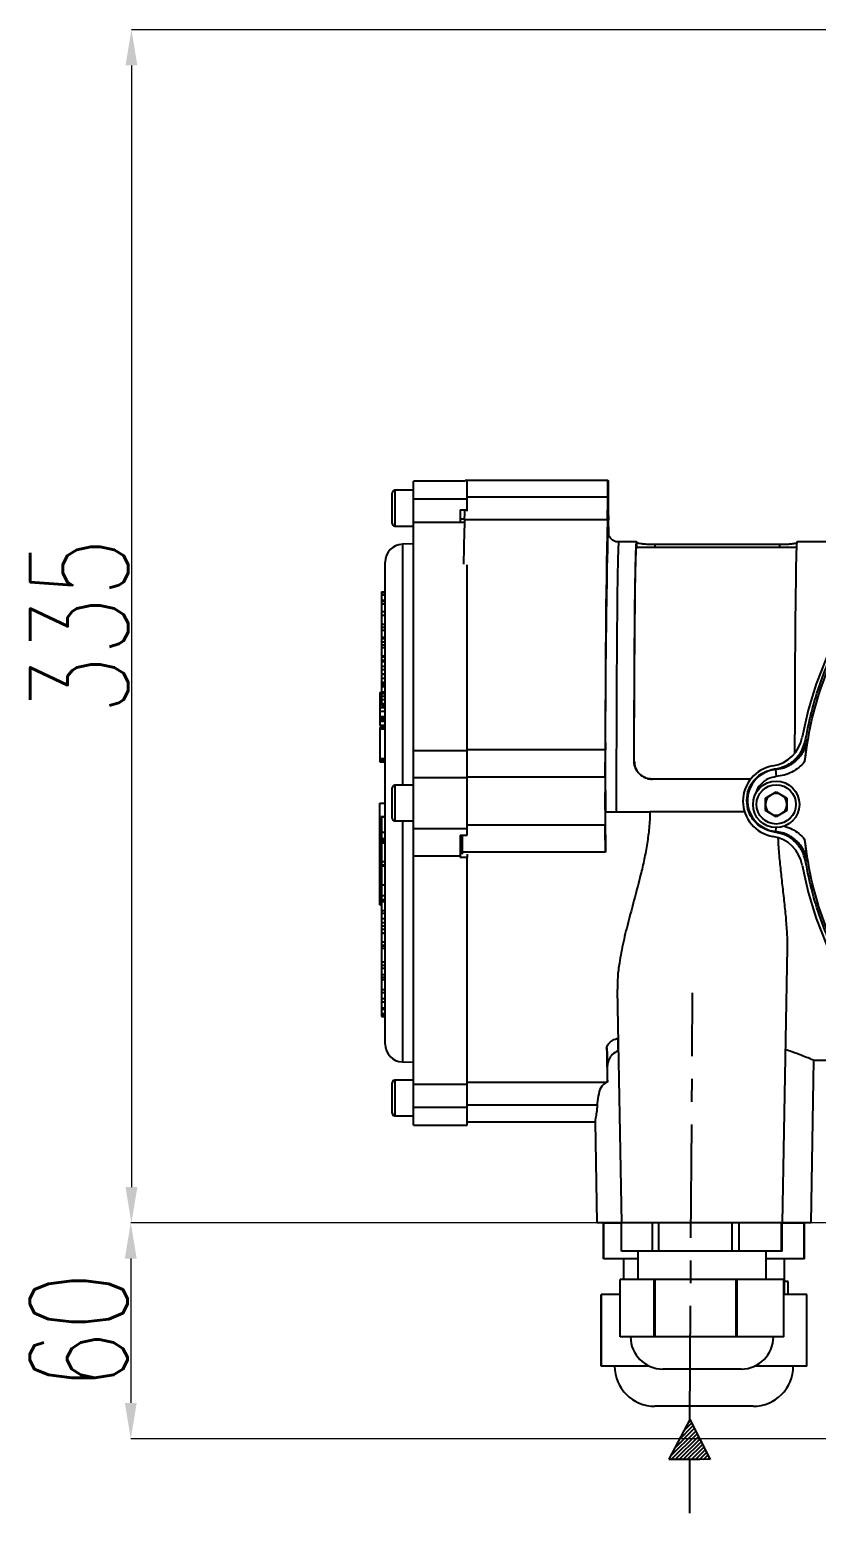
# Model space of a CAD drawing. Header units: millimetres. Extents: x 1465 to 4510, y 540 to 2694.
# Drawn here: x 2016.9 to 2237.1, y 2059.2 to 2474.2 of the extents above; entities that cross this region are included whole.
import ezdxf

# ---------------------------------------------------------------- set-up
doc = ezdxf.new("R2010")
doc.units = ezdxf.units.MM
doc.linetypes.add('CENTER', pattern=[50.8, 31.75, -6.35, 6.35, -6.35])
doc.layers.add('AM_5', color=3, linetype='Continuous', lineweight=25)
doc.layers.add('layer 1', color=7, linetype='Continuous')
doc.styles.add('SLDTEXTSTYLE1', font='txt.shx', dxfattribs={"width": 0.7, "bigfont": 'gbcbig.shx'})
doc.dimstyles.new('SLDDIMSTYLE12$0', dxfattribs={"dimtxt": 12, "dimasz": 10, "dimexe": 0, "dimexo": 0.0625, "dimgap": 0.875, "dimtad": 1, "dimdec": 1, "dimlfac": 1.8, "dimrnd": 1e-09, "dimzin": 12, "dimdsep": 46, "dimtxsty": 'SLDTEXTSTYLE1', "dimcen": 0.09, "dimdle": 8.16, "dimclrd": 3, "dimclre": 3, "dimadec": 0, "dimazin": 3, "dimtfac": 1, "dimtdec": 1, "dimtofl": 0, "dimtmove": 0, "dimatfit": 3, "dimfxl": 0, "dimfrac": 2, "dimtolj": 1, "dimlwd": 5, "dimlwe": 5, "dimarcsym": 0})

# ---------------------------------------------------------------- blocks, each defined once
blk = doc.blocks.new('*D67')
at = {"layer": 'AM_5', "color": 3, "lineweight": 5, "transparency": 16777216}
blk.add_line((2439.76, 2474.23), (2045.36, 2474.23), dxfattribs=at)
at = {"layer": 'AM_5', "color": 3, "linetype": 'Continuous', "lineweight": 5, "transparency": 16777216}
for p, q in [((2045.36, 2464.23), (2045.36, 2150.44)), ((2451.43, 2140.44), (2045.36, 2140.44))]:
    blk.add_line(p, q, dxfattribs=at)
at = {"layer": 'AM_5', "color": 3, "transparency": 16777216}
for points in [[(2043.69, 2464.23), (2047.02, 2464.23), (2045.36, 2474.23)], [(2043.69, 2150.44), (2047.02, 2150.44), (2045.36, 2140.44)]]:
    blk.add_solid(points, dxfattribs=at)
at = {"layer": 'Defpoints', "color": 0, "transparency": 16777216}
for p in [(2439.82, 2474.23), (2045.36, 2140.44), (2451.5, 2140.44)]:
    blk.add_point(p, dxfattribs=at)
at = {"layer": 'AM_5', "color": 0, "transparency": 16777216, "insert": (2030.77, 2307.34), "char_height": 12, "attachment_point": 5, "rotation": 90, "style": 'SLDTEXTSTYLE1'}
blk.add_mtext('\\A1;{\\H2.28571x;335}', dxfattribs=at)
blk = doc.blocks.new('*D68')
at = {"layer": 'AM_5', "color": 3, "lineweight": 5, "transparency": 16777216}
blk.add_line((2451.43, 2140.44), (2045.17, 2140.44), dxfattribs=at)
at = {"layer": 'AM_5', "color": 3, "linetype": 'Continuous', "lineweight": 5, "transparency": 16777216}
for p, q in [((2045.17, 2130.44), (2045.17, 2090.04)), ((2451.09, 2080.04), (2045.17, 2080.04))]:
    blk.add_line(p, q, dxfattribs=at)
at = {"layer": 'AM_5', "color": 3, "transparency": 16777216}
for points in [[(2043.51, 2130.44), (2046.84, 2130.44), (2045.17, 2140.44)], [(2043.51, 2090.04), (2046.84, 2090.04), (2045.17, 2080.04)]]:
    blk.add_solid(points, dxfattribs=at)
at = {"layer": 'Defpoints', "color": 0, "transparency": 16777216}
for p in [(2451.5, 2140.44), (2045.17, 2080.04), (2451.15, 2080.04)]:
    blk.add_point(p, dxfattribs=at)
at = {"layer": 'AM_5', "color": 0, "transparency": 16777216, "insert": (2030.59, 2110.24), "char_height": 12, "attachment_point": 5, "rotation": 90, "style": 'SLDTEXTSTYLE1'}
blk.add_mtext('\\A1;{\\H2.28571x;60}', dxfattribs=at)

msp = doc.modelspace()

# ---------------------------------------------------------------- hatches: boundary and pattern name
at = {"layer": 'layer 1'}
h = msp.add_hatch(dxfattribs=at)
h.set_pattern_fill('ANSI31', color=256, scale=0.25)
h.set_pattern_definition([(45, (-5706.8856, 3418.2806), (-0.56126601, 0.56126601), [])])
h.paths.add_polyline_path([(2201.638, 2085.432), (2195.772, 2074.281), (2201.562, 2074.281), (2207.352, 2074.202)])

# ---------------------------------------------------------------- linework, layer by layer
at = {"color": 7, "linetype": 'Continuous', "lineweight": 25}
for p, q in [((2124.355, 2345.362), (2119.105, 2345.362)), ((2119.105, 2345.362), (2119.105, 2340.362)), ((2138.734, 2347.962), (2124.355, 2347.962)), ((2124.355, 2342.937), (2124.355, 2347.962)), ((2138.732, 2347.917), (2138.747, 2348.107)), ((2178.745, 2348.107), (2138.747, 2348.107)), ((2139.355, 2342.937), (2139.355, 2347.915)), ((2118.355, 2340.362), (2118.355, 2344.612)), ((2124.355, 2342.937), (2139.355, 2342.937)), ((2124.355, 2336.496), (2124.355, 2342.937)), ((2178.683, 2343.439), (2139.355, 2343.439)), ((2139.355, 2339.857), (2139.355, 2342.937)), ((2118.355, 2336.112), (2118.355, 2340.362)), ((2119.105, 2340.362), (2119.105, 2335.362)), ((2137.355, 2339.857), (2139.355, 2339.857)), ((2137.355, 2339.857), (2137.355, 2336.496)), ((2137.355, 2337.421), (2138.626, 2337.421)), ((2178.613, 2337.116), (2138.614, 2337.116)), ((2139.355, 2339.562), (2139.355, 2339.857)), ((2119.105, 2335.362), (2124.355, 2335.362)), ((2124.355, 2336.496), (2137.355, 2336.496)), ((2124.355, 2272.581), (2124.355, 2336.496)), ((2137.355, 2336.496), (2137.355, 2336.404)), ((2138.582, 2336.404), (2137.355, 2336.404)), ((2124.355, 2330.362), (2121.224, 2330.28)), ((2121.224, 2330.28), (2121.224, 2262.862)), ((2186.745, 2330.907), (2181.745, 2330.907)), ((2231.607, 2329.407), (2186.745, 2329.407)), ((2186.788, 2329.407), (2186.788, 2330.756)), ((2191.834, 2330.259), (2226.833, 2330.259)), ((2191.834, 2330.259), (2191.834, 2329.407)), ((2226.833, 2329.407), (2226.833, 2330.259)), ((2241.048, 2330.907), (2231.743, 2330.907)), ((2116.355, 2257.862), (2116.355, 2325.282)), ((2139.355, 2272.581), (2139.355, 2324.488)), ((2115.355, 2316.996), (2116.355, 2316.996)), ((2115.355, 2316.996), (2115.355, 2316.855)), ((2115.355, 2316.855), (2116.355, 2316.855)), ((2115.355, 2316.855), (2115.355, 2316.264)), ((2115.355, 2316.223), (2116.355, 2316.223)), ((2115.355, 2316.223), (2115.355, 2316.083)), ((2115.355, 2316.083), (2116.355, 2316.083)), ((2115.355, 2314.651), (2116.355, 2314.651)), ((2115.355, 2314.651), (2115.355, 2314.513)), ((2115.355, 2314.513), (2116.355, 2314.513)), ((2115.355, 2314.513), (2115.355, 2314.392)), ((2115.355, 2314.355), (2116.355, 2314.355)), ((2115.355, 2314.355), (2115.355, 2313.567)), ((2115.355, 2313.567), (2116.355, 2313.567)), ((2115.355, 2311.49), (2116.355, 2311.49)), ((2115.355, 2310.407), (2116.355, 2310.407)), ((2115.355, 2310.407), (2115.355, 2307.964)), ((2115.355, 2307.964), (2116.355, 2307.964)), ((2115.23, 2305.904), (2115.355, 2305.904)), ((2115.355, 2307.034), (2116.355, 2307.034)), ((2115.355, 2307.034), (2115.355, 2306.211)), ((2115.355, 2306.211), (2116.355, 2306.211)), ((2115.355, 2306.211), (2115.355, 2304.315)), ((2115.355, 2304.315), (2116.355, 2304.315)), ((2115.355, 2304.315), (2115.355, 2303.885)), ((2115.355, 2303.885), (2116.355, 2303.885)), ((2115.355, 2302.953), (2116.355, 2302.953)), ((2115.355, 2302.953), (2115.355, 2302.13)), ((2115.355, 2302.13), (2116.355, 2302.13)), ((2115.355, 2302.13), (2115.355, 2301.394)), ((2115.355, 2301.394), (2116.355, 2301.394)), ((2115.355, 2301.229), (2115.355, 2300.954)), ((2115.23, 2298.699), (2115.355, 2298.699)), ((2115.355, 2299.067), (2116.355, 2299.067)), ((2115.355, 2299.032), (2115.355, 2298.987)), ((2115.355, 2298.987), (2116.355, 2298.987)), ((2115.355, 2298.792), (2116.355, 2298.792)), ((2115.355, 2297.827), (2116.355, 2297.827)), ((2115.355, 2297.458), (2116.355, 2297.458)), ((2115.355, 2297.387), (2115.355, 2297.342)), ((2115.355, 2296.144), (2116.355, 2296.144)), ((2115.355, 2296.132), (2115.355, 2295.301)), ((2115.355, 2295.221), (2116.355, 2295.221)), ((2115.355, 2294.067), (2116.355, 2294.067)), ((2115.355, 2293.968), (2116.355, 2293.968)), ((2115.355, 2293.793), (2115.355, 2292.795)), ((2115.355, 2292.795), (2116.355, 2292.795)), ((2115.355, 2291.653), (2116.355, 2291.653)), ((2115.355, 2291.653), (2115.355, 2291.113)), ((2115.355, 2291.113), (2116.355, 2291.113)), ((2114.855, 2288.82), (2115.355, 2288.82)), ((2114.855, 2288.82), (2114.855, 2288.351)), ((2114.855, 2288.351), (2115.355, 2288.351)), ((2114.855, 2288.351), (2114.855, 2288.042)), ((2114.855, 2288.042), (2115.355, 2288.042)), ((2114.855, 2288.042), (2114.855, 2288.041)), ((2114.855, 2288.041), (2115.355, 2288.041)), ((2114.855, 2288.041), (2114.855, 2287.094)), ((2114.855, 2287.094), (2115.355, 2287.094)), ((2114.855, 2287.094), (2114.855, 2284.65)), ((2115.355, 2291.078), (2115.355, 2290.984)), ((2115.355, 2290.984), (2116.355, 2290.984)), ((2115.355, 2290.984), (2115.355, 2290.444)), ((2115.355, 2290.444), (2116.355, 2290.444)), ((2115.355, 2288.992), (2116.355, 2288.992)), ((2115.355, 2288.992), (2115.355, 2288.482)), ((2115.355, 2288.482), (2116.355, 2288.482)), ((2115.355, 2287.768), (2116.355, 2287.768)), ((2115.355, 2287.768), (2115.355, 2286.807)), ((2114.855, 2284.65), (2116.355, 2284.65)), ((2114.855, 2284.65), (2114.855, 2283.546)), ((2114.855, 2283.546), (2116.355, 2283.546)), ((2115.355, 2286.807), (2116.355, 2286.807)), ((2115.355, 2285.694), (2116.355, 2285.694)), ((2115.355, 2285.694), (2115.355, 2285.124)), ((2115.355, 2285.124), (2116.355, 2285.124)), ((2114.855, 2282.131), (2116.355, 2282.131)), ((2114.855, 2282.131), (2114.855, 2281.83)), ((2114.855, 2281.83), (2116.355, 2281.83)), ((2114.855, 2281.282), (2116.355, 2281.282)), ((2114.855, 2281.282), (2114.855, 2280.736)), ((2114.855, 2280.736), (2116.355, 2280.736)), ((2114.855, 2280.736), (2114.855, 2279.71)), ((2114.855, 2279.71), (2116.355, 2279.71)), ((2114.855, 2279.592), (2116.355, 2279.592)), ((2114.855, 2279.365), (2116.355, 2279.365)), ((2114.855, 2279.326), (2116.355, 2279.326)), ((2114.855, 2279.015), (2114.855, 2278.863)), ((2114.855, 2278.863), (2116.355, 2278.863)), ((2114.855, 2278.863), (2114.855, 2278.655)), ((2114.855, 2278.655), (2116.355, 2278.655)), ((2114.855, 2278.655), (2114.855, 2270.381)), ((2234.057, 2275.611), (2234.574, 2275.491)), ((2114.855, 2270.381), (2116.355, 2270.381)), ((2124.355, 2272.581), (2139.355, 2272.581)), ((2124.355, 2265.012), (2124.355, 2272.581)), ((2178.017, 2272.72), (2139.355, 2272.72)), ((2139.355, 2265.012), (2139.355, 2272.581)), ((2114.855, 2269.902), (2114.855, 2269.409)), ((2114.855, 2269.902), (2116.355, 2269.902)), ((2114.855, 2269.409), (2116.355, 2269.409)), ((2186.082, 2269.574), (2186.096, 2269.574)), ((2225.406, 2267.409), (2225.656, 2267.259)), ((2225.656, 2267.259), (2225.845, 2265.269)), ((2118.355, 2253.612), (2118.355, 2262.112)), ((2124.355, 2262.862), (2119.105, 2262.862)), ((2119.105, 2262.862), (2119.105, 2252.862)), ((2124.355, 2265.012), (2139.355, 2265.012)), ((2124.355, 2250.711), (2124.355, 2265.012)), ((2177.958, 2265.147), (2139.355, 2265.147)), ((2139.355, 2250.711), (2139.355, 2265.012)), ((2218.676, 2264.574), (2191.076, 2264.574)), ((2222.847, 2259.241), (2225.847, 2260.973)), ((2222.847, 2255.777), (2222.847, 2259.241)), ((2225.847, 2260.973), (2228.847, 2259.241)), ((2228.847, 2259.241), (2228.847, 2255.777)), ((2114.855, 2257.862), (2116.355, 2257.862)), ((2114.855, 2229.401), (2114.855, 2257.862)), ((2116.355, 2254.061), (2115.23, 2254.061)), ((2115.355, 2253.983), (2116.355, 2253.983)), ((2116.355, 2190.442), (2116.355, 2257.862)), ((2178.005, 2255.407), (2190.531, 2255.407)), ((2217.004, 2255.407), (2190.531, 2255.407)), ((2225.847, 2254.045), (2222.847, 2255.777)), ((2228.847, 2255.777), (2225.847, 2254.045)), ((2115.355, 2249.692), (2116.355, 2249.692)), ((2115.355, 2249.692), (2115.355, 2247.919)), ((2119.105, 2252.862), (2124.355, 2252.862)), ((2121.224, 2252.862), (2121.224, 2185.444)), ((2124.355, 2250.711), (2139.355, 2250.711)), ((2124.355, 2243.143), (2124.355, 2250.711)), ((2177.958, 2251.667), (2139.355, 2251.667)), ((2139.355, 2248.93), (2139.355, 2250.711)), ((2225.406, 2249.757), (2225.656, 2249.906)), ((2225.761, 2251.01), (2225.656, 2249.906)), ((2115.355, 2247.919), (2116.355, 2247.919)), ((2115.355, 2247.919), (2115.355, 2247.393)), ((2115.355, 2247.393), (2116.355, 2247.393)), ((2115.355, 2247.393), (2115.355, 2247.163)), ((2115.355, 2247.163), (2116.355, 2247.163)), ((2115.355, 2247.163), (2115.355, 2246.99)), ((2115.355, 2246.99), (2116.355, 2246.99)), ((2115.355, 2246.99), (2115.355, 2246.76)), ((2115.355, 2246.76), (2115.355, 2241.541)), ((2115.355, 2246.76), (2116.355, 2246.76)), ((2137.355, 2248.93), (2139.355, 2248.93)), ((2137.355, 2248.93), (2137.355, 2243.143)), ((2137.355, 2248.778), (2137.998, 2248.778)), ((2137.355, 2245.986), (2138.013, 2245.986)), ((2115.355, 2241.541), (2116.355, 2241.541)), ((2115.355, 2241.541), (2115.355, 2240.622)), ((2124.355, 2243.143), (2137.355, 2243.143)), ((2124.355, 2179.228), (2124.355, 2243.143)), ((2137.355, 2243.143), (2137.355, 2242.659)), ((2139.355, 2242.659), (2137.355, 2242.659)), ((2178.017, 2244.095), (2138.018, 2244.095)), ((2138.019, 2243.605), (2138.018, 2244.095)), ((2139.355, 2243.592), (2139.355, 2242.659)), ((2139.355, 2179.228), (2139.355, 2242.659)), ((2234.574, 2241.674), (2234.057, 2241.555)), ((2115.355, 2240.622), (2116.355, 2240.622)), ((2115.355, 2240.622), (2115.355, 2240.283)), ((2115.355, 2240.283), (2115.355, 2234.965)), ((2115.355, 2240.283), (2116.355, 2240.283)), ((2115.355, 2234.965), (2116.355, 2234.965)), ((2115.355, 2234.965), (2115.355, 2232.004)), ((2114.855, 2229.401), (2115.355, 2229.401)), ((2115.355, 2231.772), (2115.23, 2231.772)), ((2115.355, 2232.004), (2115.355, 2230.916)), ((2115.355, 2232.004), (2116.355, 2232.004)), ((2115.355, 2230.916), (2116.355, 2230.916)), ((2115.355, 2230.916), (2115.355, 2230.355)), ((2115.355, 2230.355), (2116.355, 2230.355)), ((2115.355, 2230.355), (2115.355, 2227.857)), ((2115.355, 2227.103), (2115.23, 2227.103)), ((2115.23, 2225.318), (2115.355, 2225.318)), ((2115.355, 2227.857), (2116.355, 2227.857)), ((2115.355, 2227.857), (2115.355, 2227.103)), ((2115.355, 2227.103), (2116.355, 2227.103)), ((2115.355, 2225.594), (2116.355, 2225.594)), ((2115.23, 2224.462), (2116.355, 2224.462)), ((2115.355, 2223.573), (2116.355, 2223.573)), ((2115.355, 2223.573), (2115.355, 2222.567)), ((2115.355, 2222.567), (2116.355, 2222.567)), ((2115.355, 2222.567), (2115.355, 2221.585)), ((2115.355, 2221.585), (2116.355, 2221.585)), ((2115.355, 2221.585), (2115.355, 2221.509)), ((2115.355, 2221.509), (2116.355, 2221.509)), ((2115.355, 2221.509), (2115.355, 2219.047)), ((2115.355, 2219.349), (2115.23, 2219.349)), ((2115.355, 2219.047), (2116.355, 2219.047)), ((2115.355, 2219.047), (2115.355, 2218.105)), ((2115.355, 2218.105), (2116.355, 2218.105)), ((2115.355, 2218.105), (2115.355, 2217.948)), ((2115.355, 2217.948), (2116.355, 2217.948)), ((2115.355, 2217.948), (2115.355, 2217.234)), ((2115.355, 2217.234), (2116.355, 2217.234)), ((2115.355, 2217.234), (2115.355, 2213.474)), ((2227.624, 2140.407), (2228.968, 2217.403)), ((2115.355, 2213.474), (2116.355, 2213.474)), ((2115.355, 2213.474), (2115.355, 2212.53)), ((2115.355, 2212.53), (2116.355, 2212.53)), ((2115.355, 2212.53), (2115.355, 2211.717)), ((2115.23, 2210.941), (2115.355, 2210.941)), ((2115.23, 2210.075), (2115.355, 2210.075)), ((2115.355, 2211.717), (2116.355, 2211.717)), ((2115.355, 2211.717), (2115.355, 2209.899)), ((2115.355, 2209.899), (2116.355, 2209.899)), ((2115.355, 2209.899), (2115.355, 2209.152)), ((2115.355, 2209.152), (2116.355, 2209.152)), ((2115.355, 2209.152), (2115.355, 2208.512)), ((2115.355, 2208.512), (2115.355, 2205.699)), ((2115.355, 2208.512), (2116.355, 2208.512)), ((2115.355, 2205.699), (2116.355, 2205.699)), ((2115.355, 2205.699), (2115.355, 2204.908)), ((2115.355, 2204.908), (2116.355, 2204.908)), ((2115.355, 2204.908), (2115.355, 2203.212)), ((2181.358, 2205.752), (2182.499, 2140.407)), ((2115.355, 2203.212), (2116.355, 2203.212)), ((2115.355, 2203.212), (2115.355, 2202.269)), ((2115.355, 2202.269), (2116.355, 2202.269)), ((2115.355, 2202.269), (2115.355, 2200.544)), ((2115.355, 2200.544), (2116.355, 2200.544)), ((2115.355, 2200.544), (2115.355, 2200.168)), ((2115.355, 2200.168), (2116.355, 2200.168)), ((2115.355, 2200.168), (2115.355, 2199.009)), ((2115.355, 2199.009), (2116.355, 2199.009)), ((2115.355, 2199.009), (2115.355, 2198.588)), ((2115.355, 2198.588), (2116.355, 2198.588)), ((2115.355, 2198.588), (2115.355, 2198.463)), ((2115.355, 2198.463), (2116.355, 2198.463)), ((2115.355, 2198.463), (2115.355, 2198.202)), ((2115.355, 2198.202), (2116.355, 2198.202)), ((2121.224, 2185.444), (2124.355, 2185.362)), ((2235.617, 2140.407), (2236.411, 2185.91)), ((2236.41, 2185.907), (2241.048, 2185.907)), ((2118.355, 2171.112), (2118.355, 2179.612)), ((2124.355, 2180.362), (2119.105, 2180.362)), ((2119.105, 2180.362), (2119.105, 2170.362)), ((2124.355, 2179.228), (2139.355, 2179.228)), ((2124.355, 2172.787), (2124.355, 2179.228)), ((2178.342, 2179.698), (2139.355, 2179.698)), ((2139.355, 2172.787), (2139.355, 2179.228)), ((2124.355, 2172.787), (2139.355, 2172.787)), ((2124.355, 2167.762), (2124.355, 2172.787)), ((2175.732, 2173.375), (2139.355, 2173.375)), ((2139.355, 2167.762), (2139.355, 2172.787)), ((2119.105, 2170.362), (2124.355, 2170.362)), ((2124.355, 2167.762), (2139.355, 2167.762)), ((2139.355, 2168.707), (2175.124, 2168.707)), ((2175.122, 2168.735), (2175.617, 2140.407)), ((2182.499, 2140.407), (2175.617, 2140.407)), ((2177.492, 2140.363), (2177.492, 2130.363)), ((2177.524, 2140.363), (2177.492, 2140.363)), ((2177.524, 2130.363), (2177.524, 2140.363)), ((2182.581, 2140.363), (2177.524, 2140.363)), ((2227.624, 2140.407), (2182.499, 2140.407)), ((2182.581, 2132.548), (2182.581, 2140.407)), ((2191.252, 2132.548), (2191.252, 2140.407)), ((2193.008, 2132.548), (2193.008, 2140.407)), ((2213.541, 2132.548), (2213.541, 2140.407)), ((2215.488, 2132.548), (2215.488, 2140.407)), ((2227.35, 2132.548), (2227.35, 2140.407)), ((2227.542, 2132.548), (2227.542, 2140.407)), ((2233.71, 2140.363), (2227.542, 2140.363)), ((2235.617, 2140.407), (2227.624, 2140.407)), ((2233.71, 2130.363), (2233.71, 2140.363)), ((2233.742, 2140.363), (2233.71, 2140.363)), ((2233.742, 2130.363), (2233.742, 2140.363)), ((2177.524, 2130.363), (2177.492, 2130.363)), ((2187.061, 2130.363), (2177.524, 2130.363)), ((2191.252, 2132.548), (2182.581, 2132.548)), ((2183.117, 2130.363), (2183.117, 2124.548)), ((2187.061, 2132.548), (2187.061, 2124.548)), ((2193.008, 2132.548), (2191.252, 2132.548)), ((2213.541, 2132.548), (2193.008, 2132.548)), ((2215.488, 2132.548), (2213.541, 2132.548)), ((2227.35, 2132.548), (2215.488, 2132.548)), ((2223.061, 2124.548), (2223.061, 2132.548)), ((2233.71, 2130.363), (2223.061, 2130.363)), ((2227.542, 2132.548), (2227.35, 2132.548)), ((2228.117, 2120.363), (2228.117, 2130.363)), ((2233.742, 2130.363), (2233.71, 2130.363)), ((2182.139, 2108.548), (2182.139, 2124.548)), ((2191.694, 2124.548), (2182.139, 2124.548)), ((2191.694, 2108.548), (2191.694, 2124.548)), ((2191.962, 2124.548), (2191.694, 2124.548)), ((2191.962, 2108.548), (2191.962, 2124.548)), ((2214.587, 2124.548), (2191.962, 2124.548)), ((2214.587, 2108.548), (2214.587, 2124.548)), ((2214.884, 2124.548), (2214.587, 2124.548)), ((2214.884, 2108.548), (2214.884, 2124.548)), ((2227.954, 2124.548), (2214.884, 2124.548)), ((2227.954, 2108.548), (2227.954, 2124.548)), ((2227.983, 2124.548), (2227.954, 2124.548)), ((2227.983, 2108.548), (2227.983, 2124.548)), ((2229.17, 2124.002), (2228.117, 2124.002)), ((2229.17, 2120.363), (2229.17, 2124.002)), ((2229.17, 2124.002), (2229.172, 2124.002)), ((2229.172, 2120.363), (2229.172, 2124.002)), ((2176.867, 2120.363), (2176.867, 2100.363)), ((2176.867, 2100.363), (2176.867, 2120.363)), ((2182.139, 2120.363), (2176.867, 2120.363)), ((2176.867, 2120.363), (2176.867, 2120.363)), ((2234.366, 2120.363), (2227.983, 2120.363)), ((2234.366, 2100.363), (2234.366, 2120.363)), ((2234.367, 2120.363), (2234.366, 2120.363)), ((2234.367, 2100.363), (2234.367, 2120.363)), ((2186.917, 2108.548), (2182.139, 2108.548)), ((2191.694, 2108.548), (2186.917, 2108.548)), ((2191.962, 2108.548), (2191.694, 2108.548)), ((2203.274, 2108.548), (2191.962, 2108.548)), ((2214.587, 2108.548), (2203.274, 2108.548)), ((2214.884, 2108.548), (2214.587, 2108.548)), ((2221.419, 2108.548), (2214.884, 2108.548)), ((2227.954, 2108.548), (2221.419, 2108.548)), ((2227.983, 2108.548), (2227.954, 2108.548)), ((2183.967, 2100.363), (2176.867, 2100.363)), ((2176.867, 2100.363), (2176.867, 2100.363)), ((2190.319, 2100.363), (2183.967, 2100.363)), ((2219.816, 2100.363), (2219.804, 2100.363)), ((2219.816, 2100.363), (2219.816, 2100.369)), ((2220.171, 2100.363), (2219.816, 2100.363)), ((2220.171, 2100.363), (2220.171, 2100.541)), ((2227.269, 2100.363), (2220.171, 2100.363)), ((2234.366, 2100.363), (2227.269, 2100.363)), ((2234.367, 2100.363), (2234.366, 2100.363)), ((2216.061, 2099.548), (2194.061, 2099.548)), ((2219.367, 2089.113), (2191.867, 2089.113))]:
    msp.add_line(p, q, dxfattribs=at)
at = {"color": 7, "linetype": 'Continuous', "lineweight": 25, "flags": 128}
for points in [[(2178.683, 2343.439), (2178.69, 2344.982), (2178.701, 2346.287), (2178.714, 2347.278), (2178.729, 2347.897), (2178.745, 2348.107), (2178.761, 2347.897), (2178.776, 2347.278), (2178.789, 2346.287), (2178.8, 2344.982), (2178.808, 2343.439)], [(2178.678, 2333.552), (2178.68, 2333.574), (2178.728, 2333.883), (2178.776, 2333.835), (2178.786, 2333.779)], [(2181.745, 2330.907), (2181.7, 2330.745), (2181.653, 2330.227), (2181.607, 2329.354), (2181.561, 2328.131), (2181.516, 2326.565), (2181.473, 2324.662), (2181.43, 2322.433), (2181.389, 2319.888), (2181.35, 2317.04), (2181.313, 2313.902), (2181.278, 2310.491), (2181.246, 2306.823), (2181.215, 2302.916), (2181.188, 2298.79), (2181.163, 2294.465), (2181.141, 2289.961), (2181.122, 2285.303), (2181.106, 2280.511), (2181.093, 2275.611), (2181.084, 2270.625), (2181.077, 2265.579), (2181.074, 2260.498), (2181.075, 2255.407)], [(2186.082, 2269.574), (2186.091, 2274.593), (2186.103, 2279.531), (2186.118, 2284.365), (2186.137, 2289.069), (2186.158, 2293.622), (2186.183, 2297.999), (2186.21, 2302.179), (2186.24, 2306.142), (2186.272, 2309.868), (2186.307, 2313.338), (2186.344, 2316.535), (2186.383, 2319.443), (2186.423, 2322.048), (2186.466, 2324.336), (2186.509, 2326.297), (2186.554, 2327.921), (2186.6, 2329.199), (2186.647, 2330.125), (2186.694, 2330.695), (2186.741, 2330.906), (2186.788, 2330.756)], [(2186.096, 2269.574), (2186.105, 2274.48), (2186.117, 2279.306), (2186.132, 2284.028), (2186.15, 2288.623), (2186.171, 2293.069), (2186.195, 2297.343), (2186.222, 2301.423), (2186.251, 2305.291), (2186.283, 2308.926), (2186.317, 2312.311), (2186.353, 2315.429), (2186.391, 2318.264), (2186.431, 2320.802), (2186.473, 2323.031), (2186.515, 2324.94), (2186.559, 2326.519), (2186.604, 2327.761), (2186.65, 2328.658), (2186.696, 2329.208), (2186.742, 2329.406), (2186.745, 2329.407)], [(2231.084, 2271.843), (2231.089, 2274.593), (2231.101, 2279.531), (2231.116, 2284.365), (2231.135, 2289.069), (2231.156, 2293.622), (2231.181, 2297.999), (2231.208, 2302.179), (2231.238, 2306.142), (2231.27, 2309.868), (2231.305, 2313.338), (2231.342, 2316.535), (2231.381, 2319.443), (2231.421, 2322.048), (2231.464, 2324.336), (2231.507, 2326.297), (2231.552, 2327.921), (2231.598, 2329.199), (2231.645, 2330.125), (2231.692, 2330.695), (2231.739, 2330.906), (2231.743, 2330.907)], [(2178.005, 2255.407), (2178.006, 2253.985), (2178.007, 2252.564), (2178.008, 2251.145), (2178.009, 2249.729), (2178.011, 2248.315), (2178.013, 2246.904), (2178.015, 2245.497), (2178.017, 2244.095)], [(2178.608, 2179.791), (2178.607, 2182.377), (2178.606, 2184.409)]]:
    msp.add_lwpolyline(points, dxfattribs=at)
at = {"color": 7, "linetype": 'Continuous', "lineweight": 25}
for radius in [6.5, 5.5]:
    msp.add_circle((2225.847, 2257.509), radius, dxfattribs=at)
for centre, radius, start, end in [((2331.52, 2258.41), 99.998, 100.32817, 169.67428), ((2119.105, 2344.612), 0.75, 90, 180), ((1937.833, 2342.947), 240.85, 358.61287, 0.11705), ((2419.657, 2342.947), 240.85, 179.88295, 181.38713), ((2569.01, 2321.136), 430.692, 177.87367, 179.52226), ((2039.484, 2340.194), 99.178, 358.22174, 359.63331), ((4691.43, 2281.661), 2513.429, 178.735735, 180.203816), ((2001.496, 2329.216), 177.557, 1.17327, 2.5502), ((2119.105, 2336.112), 0.75, 180, 270), ((4805.271, 2273.285), 2627.284, 178.685579, 180.389885), ((2121.355, 2325.282), 5, 91.5, 180), ((2223.304, 2278.126), 10, 279.26996, 349.67431), ((1744.808, 2272.281), 433.209, 359.05652, 0.05807), ((2226.522, 2258.407), 9.98, 99.27074, 260.72926), ((2226.477, 2258.583), 8.715, 95.40246, 264.59754), ((2119.105, 2262.112), 0.75, 90, 180), ((2638.179, 2258.407), 460.27, 179.16093, 180.83907), ((2225.847, 2257.509), 3, 120, 180), ((2225.847, 2257.509), 3, 60, 120), ((2225.847, 2257.509), 3, 0, 60), ((2225.847, 2257.509), 3, 180, 240), ((2225.847, 2257.509), 3, 240, 300), ((2225.847, 2257.509), 3, 300, 0), ((2119.105, 2253.612), 0.75, 180, 270), ((1744.808, 2244.534), 433.209, 359.94193, 0.94348), ((1400.987, 2243.201), 737.032, 0.069476, 0.445347), ((2223.304, 2238.688), 10, 10.32569, 80.73004), ((2331.52, 2258.405), 99.998, 190.32572, 259.67183), ((2474.551, 2197.883), 293.134, 181.17106, 181.81739), ((2121.355, 2190.442), 5, 180, 268.5), ((2525.88, 2193.147), 347.528, 180.64872, 182.20235), ((2407.837, 2193.55), 229.412, 181.05093, 182.28359), ((2119.105, 2179.612), 0.75, 90, 180), ((2119.105, 2171.112), 0.75, 180, 270), ((2194.061, 2108.548), 9, 180, 270), ((2216.061, 2108.548), 9, 270, 0), ((2191.867, 2100.363), 11.25, 180, 270), ((2219.367, 2100.363), 11.25, 270, 0)]:
    msp.add_arc(centre, radius, start, end, dxfattribs=at)
for points in [[(2233.803, 2269.372), (2234.327, 2273.024), (2235.375, 2280.327), (2238.495, 2290.97), (2242.703, 2301.213), (2248.058, 2310.914), (2254.463, 2319.953), (2261.844, 2328.215), (2270.106, 2335.597), (2279.146, 2342.001), (2288.846, 2347.357), (2299.089, 2351.565), (2309.732, 2354.684), (2317.036, 2355.732), (2320.687, 2356.256)], [(2234.057, 2275.611), (2234.645, 2278.525), (2235.821, 2284.352), (2238.573, 2292.847), (2242.021, 2301.076), (2246.221, 2308.947), (2251.066, 2316.447), (2254.84, 2321.04), (2256.728, 2323.337)], [(2217.586, 2258.583), (2217.7, 2259.658), (2217.927, 2261.809), (2219.691, 2264.595), (2222.245, 2266.682), (2224.352, 2267.166), (2225.406, 2267.409)], [(2225.406, 2249.757), (2224.352, 2249.999), (2222.245, 2250.484), (2219.691, 2252.57), (2217.927, 2255.357), (2217.7, 2257.507), (2217.586, 2258.583)], [(2320.687, 2160.909), (2317.036, 2161.433), (2309.732, 2162.481), (2299.089, 2165.601), (2288.846, 2169.809), (2279.146, 2175.164), (2270.106, 2181.569), (2261.844, 2188.95), (2254.463, 2197.212), (2248.058, 2206.251), (2242.703, 2215.952), (2238.495, 2226.195), (2235.375, 2236.838), (2234.327, 2244.142), (2233.803, 2247.793)], [(2256.728, 2193.829), (2254.84, 2196.125), (2251.066, 2200.718), (2246.221, 2208.219), (2242.021, 2216.09), (2238.573, 2224.319), (2235.821, 2232.813), (2234.645, 2238.641), (2234.057, 2241.555)]]:
    msp.add_open_spline(points, degree=3, dxfattribs=at)
for points, knots in [([(2181.738, 2330.939), (2181.634, 2330.931), (2181.225, 2330.897), (2180.57, 2331.115), (2179.894, 2331.51), (2179.422, 2331.982), (2179.122, 2332.437), (2178.955, 2332.808), (2178.872, 2333.071), (2178.834, 2333.242), (2178.828, 2333.28), (2178.824, 2333.301)], [0, 0, 0, 0, 0.0474745, 0.1861905, 0.3044679, 0.409811, 0.5056994, 0.5992557, 0.704506, 0.8379016, 1, 1, 1, 1]), ([(2186.788, 2330.756), (2186.849, 2330.716), (2186.971, 2330.635), (2187.85, 2330.483), (2189.134, 2330.349), (2190.546, 2330.27), (2191.472, 2330.262), (2191.834, 2330.259)], [0, 0, 0, 0, 0.2153056, 0.4305877, 0.6463333, 0.8614906, 1, 1, 1, 1]), ([(2226.833, 2330.259), (2227.391, 2330.266), (2228.508, 2330.281), (2229.991, 2330.391), (2231.112, 2330.533), (2231.71, 2330.665), (2231.764, 2330.73), (2231.786, 2330.756)], [0, 0, 0, 0, 0.2129679, 0.4258966, 0.639898, 0.8553588, 1, 1, 1, 1]), ([(2115.355, 2316.083), (2115.355, 2315.817), (2115.355, 2315.342), (2115.355, 2314.863), (2115.355, 2314.651)], [0, 0, 0, 0, 0.5599857, 1, 1, 1, 1]), ([(2115.355, 2314.513), (2115.355, 2314.478), (2115.355, 2314.415), (2115.355, 2314.373), (2115.355, 2314.355)], [0, 0, 0, 0, 0.55998218, 1, 1, 1, 1]), ([(2115.355, 2313.652), (2115.355, 2313.222), (2115.355, 2312.383), (2115.355, 2311.761), (2115.355, 2311.458)], [0, 0, 0, 0, 0.5132266, 1, 1, 1, 1]), ([(2115.355, 2311.49), (2115.355, 2311.284), (2115.355, 2310.914), (2115.355, 2310.562), (2115.355, 2310.407)], [0, 0, 0, 0, 0.5600034, 1, 1, 1, 1]), ([(2115.355, 2307.964), (2115.355, 2307.785), (2115.355, 2307.465), (2115.355, 2307.165), (2115.355, 2307.034)], [0, 0, 0, 0, 0.5599966, 1, 1, 1, 1]), ([(2115.355, 2303.885), (2115.355, 2303.706), (2115.355, 2303.386), (2115.355, 2303.085), (2115.355, 2302.953)], [0, 0, 0, 0, 0.5599959, 1, 1, 1, 1]), ([(2115.355, 2301.394), (2115.355, 2300.962), (2115.355, 2300.191), (2115.355, 2299.41), (2115.355, 2299.067)], [0, 0, 0, 0, 0.55999742, 1, 1, 1, 1]), ([(2115.355, 2298.792), (2115.355, 2298.516), (2115.355, 2298.214), (2115.355, 2297.922), (2115.355, 2297.897)], [0, 0, 0, 0, 0.9148031, 1, 1, 1, 1]), ([(2115.355, 2297.827), (2115.355, 2297.752), (2115.355, 2297.619), (2115.355, 2297.507), (2115.355, 2297.458)], [0, 0, 0, 0, 0.5600131, 1, 1, 1, 1]), ([(2115.355, 2297.458), (2115.355, 2297.212), (2115.355, 2296.773), (2115.355, 2296.336), (2115.355, 2296.144)], [0, 0, 0, 0, 0.56000068, 1, 1, 1, 1]), ([(2115.355, 2295.221), (2115.355, 2294.998), (2115.355, 2294.599), (2115.355, 2294.229), (2115.355, 2294.067)], [0, 0, 0, 0, 0.5596888, 1, 1, 1, 1]), ([(2115.355, 2292.795), (2115.355, 2292.578), (2115.355, 2292.19), (2115.355, 2291.817), (2115.355, 2291.653)], [0, 0, 0, 0, 0.5599848, 1, 1, 1, 1]), ([(2115.355, 2290.444), (2115.355, 2290.176), (2115.355, 2289.686), (2115.355, 2289.208), (2115.355, 2288.992)], [0, 0, 0, 0, 0.5459318, 1, 1, 1, 1]), ([(2115.355, 2288.451), (2115.355, 2288.362), (2115.355, 2288.14), (2115.355, 2287.908), (2115.355, 2287.768)], [0, 0, 0, 0, 0.4010952, 1, 1, 1, 1]), ([(2114.855, 2283.546), (2114.855, 2283.124), (2114.855, 2282.37), (2114.855, 2282.204), (2114.855, 2282.131)], [0, 0, 0, 0, 0.5581866, 1, 1, 1, 1]), ([(2115.355, 2286.807), (2115.355, 2286.589), (2115.355, 2286.2), (2115.355, 2285.849), (2115.355, 2285.694)], [0, 0, 0, 0, 0.56003177, 1, 1, 1, 1]), ([(2114.855, 2281.83), (2114.855, 2281.785), (2114.855, 2281.722), (2114.855, 2281.488), (2114.855, 2281.35), (2114.855, 2281.282)], [0, 0, 0, 0, 0.559369, 0.7797892, 1, 1, 1, 1]), ([(2114.855, 2279.71), (2114.855, 2279.703), (2114.855, 2279.691), (2114.855, 2279.622), (2114.855, 2279.592)], [0, 0, 0, 0, 0.5599418, 1, 1, 1, 1]), ([(2225.406, 2267.409), (2226.452, 2267.635), (2228.54, 2268.087), (2231.189, 2269.966), (2233.21, 2272.511), (2233.775, 2274.576), (2234.057, 2275.611)], [0, 0, 0, 0, 0.2500652, 0.4994456, 0.7493864, 1, 1, 1, 1]), ([(2225.656, 2267.259), (2226.297, 2267.356), (2227.521, 2267.54), (2229, 2268.142), (2230.089, 2268.758), (2230.855, 2269.3), (2232.143, 2270.395), (2233.722, 2272.353), (2234.294, 2274.46), (2234.574, 2275.491)], [0, 0, 0, 0, 0.1490594, 0.2844868, 0.3652537, 0.4374076, 0.5004523, 0.7554677, 1, 1, 1, 1]), ([(2234.574, 2275.491), (2234.437, 2274.52), (2234.164, 2272.587), (2233.923, 2270.44), (2233.803, 2269.372)], [0, 0, 0, 0, 0.5024427, 1, 1, 1, 1]), ([(2114.855, 2270.381), (2114.855, 2270.265), (2114.855, 2270.104), (2114.855, 2269.935), (2114.855, 2269.913), (2114.855, 2269.902)], [0, 0, 0, 0, 0.5604886, 0.7801175, 1, 1, 1, 1]), ([(2191.076, 2264.574), (2190.516, 2264.629), (2189.396, 2264.739), (2187.903, 2265.595), (2186.775, 2266.853), (2186.169, 2268.26), (2186.107, 2269.194), (2186.082, 2269.574)], [0, 0, 0, 0, 0.2131127, 0.4262212, 0.6394652, 0.8533812, 1, 1, 1, 1]), ([(2186.096, 2269.574), (2186.15, 2269.011), (2186.26, 2267.884), (2187.127, 2266.378), (2188.404, 2265.248), (2189.807, 2264.657), (2190.728, 2264.597), (2191.09, 2264.574)], [0, 0, 0, 0, 0.2166735, 0.4334219, 0.6484226, 0.8620356, 1, 1, 1, 1]), ([(2233.803, 2269.372), (2233.269, 2268.82), (2232.205, 2267.718), (2230.248, 2266.499), (2228.119, 2265.612), (2226.604, 2265.383), (2225.845, 2265.269)], [0, 0, 0, 0, 0.250755, 0.4999887, 0.7492331, 1, 1, 1, 1]), ([(2225.845, 2265.269), (2225.055, 2265.112), (2223.419, 2264.787), (2221.441, 2263.19), (2220.289, 2261.644), (2220.136, 2260.677), (2220.116, 2260.553)], [0, 0, 0, 0, 0.3027449, 0.6273546, 0.9519642, 1, 1, 1, 1]), ([(2115.355, 2253.983), (2115.355, 2253.919), (2115.355, 2253.792), (2115.355, 2253.363), (2115.355, 2252.505), (2115.355, 2251.17), (2115.355, 2250.185), (2115.355, 2249.692)], [0, 0, 0, 0, 0.18736448, 0.37442493, 0.56063137, 0.77992698, 1, 1, 1, 1]), ([(2190.531, 2255.407), (2190.464, 2253.923), (2190.331, 2250.954), (2189.735, 2246.521), (2188.912, 2242.125), (2187.738, 2237.047), (2186.244, 2231.379), (2184.541, 2225.126), (2183.004, 2219.009), (2181.966, 2213.702), (2181.405, 2209.281), (2181.382, 2206.903), (2181.371, 2205.752)], [0, 0, 0, 0, 0.0805066, 0.1610356, 0.2436293, 0.326242, 0.4506218, 0.5750041, 0.7030896, 0.8311062, 0.9182791, 1, 1, 1, 1]), ([(2234.057, 2241.555), (2233.776, 2242.587), (2233.214, 2244.649), (2231.196, 2247.193), (2228.547, 2249.075), (2226.454, 2249.529), (2225.406, 2249.757)], [0, 0, 0, 0, 0.2500466, 0.4994486, 0.7493959, 1, 1, 1, 1]), ([(2234.574, 2241.674), (2234.299, 2242.708), (2233.929, 2244.101), (2232.974, 2245.635), (2232.295, 2246.516), (2231.48, 2247.354), (2230.462, 2248.18), (2229.15, 2248.963), (2227.521, 2249.625), (2226.297, 2249.81), (2225.656, 2249.906)], [0, 0, 0, 0, 0.2442906, 0.329037, 0.4144904, 0.500125, 0.5979935, 0.7157717, 0.8510735, 1, 1, 1, 1]), ([(2228.125, 2251.452), (2228.835, 2251.198), (2230.262, 2250.687), (2232.203, 2249.441), (2233.269, 2248.344), (2233.803, 2247.793)], [0, 0, 0, 0, 0.3300361, 0.6639988, 1, 1, 1, 1]), ([(2228.956, 2217.403), (2228.962, 2217.504), (2229.046, 2218.975), (2228.884, 2222.013), (2228.557, 2226.529), (2228.042, 2231.258), (2227.483, 2236.036), (2226.966, 2240.81), (2226.583, 2244.771), (2226.447, 2247.195), (2226.402, 2248.016)], [0, 0, 0, 0, 0.0112716, 0.1647036, 0.3181817, 0.4755068, 0.6328433, 0.7790357, 0.9252187, 1, 1, 1, 1]), ([(2233.803, 2247.793), (2233.923, 2246.725), (2234.164, 2244.579), (2234.437, 2242.645), (2234.574, 2241.674)], [0, 0, 0, 0, 0.4975573, 1, 1, 1, 1]), ([(2115.355, 2227.12), (2115.355, 2227.035), (2115.355, 2226.781), (2115.355, 2226.237), (2115.355, 2225.838), (2115.355, 2225.594)], [0, 0, 0, 0, 0.16453162, 0.48995468, 1, 1, 1, 1]), ([(2115.355, 2225.594), (2115.355, 2225.404), (2115.355, 2225.024), (2115.355, 2224.573), (2115.355, 2224.532), (2115.355, 2224.506)], [0, 0, 0, 0, 0.271615, 0.5433293, 1, 1, 1, 1]), ([(2115.355, 2224.288), (2115.355, 2224.274), (2115.355, 2224.025), (2115.355, 2223.792), (2115.355, 2223.573)], [0, 0, 0, 0, 0.0587663, 1, 1, 1, 1]), ([(2178.374, 2189.212), (2178.435, 2189.575), (2178.559, 2190.301), (2179.632, 2191.268), (2180.697, 2191.882), (2181.41, 2191.995), (2181.479, 2192.006)], [0, 0, 0, 0, 0.3276828, 0.6557933, 0.966877, 1, 1, 1, 1]), ([(2181.564, 2188.586), (2181, 2188.284), (2180.032, 2187.765), (2179.186, 2186.563), (2178.78, 2185.587), (2178.626, 2184.934), (2178.611, 2184.541), (2178.606, 2184.409)], [0, 0, 0, 0, 0.408482, 0.7013153, 0.8362611, 0.9449971, 1, 1, 1, 1]), ([(2236.41, 2185.907), (2236.319, 2185.939), (2236.136, 2186.005), (2234.881, 2186.517), (2232.909, 2187.288), (2230.767, 2188.101), (2229.061, 2188.657), (2228.47, 2188.85)], [0, 0, 0, 0, 0.2173888, 0.441385, 0.6586934, 0.8817751, 1, 1, 1, 1]), ([(2178.342, 2179.698), (2177.861, 2179.417), (2176.899, 2178.855), (2176.105, 2176.717), (2175.82, 2174.676), (2175.742, 2173.518), (2175.732, 2173.375)], [0, 0, 0, 0, 0.3245448, 0.6499942, 0.9570546, 1, 1, 1, 1]), ([(2178.608, 2179.791), (2178.558, 2179.774), (2178.468, 2179.742), (2178.38, 2179.711), (2178.342, 2179.698)], [0, 0, 0, 0, 0.56, 1, 1, 1, 1]), ([(2175.732, 2173.375), (2175.669, 2172.644), (2175.543, 2171.181), (2175.281, 2169.615), (2175.135, 2168.835), (2175.129, 2168.759), (2175.127, 2168.735)], [0, 0, 0, 0, 0.2879758, 0.5758228, 0.8655334, 1, 1, 1, 1])]:
    msp.add_open_spline(points, degree=3, knots=knots, dxfattribs=at)
at = {"layer": 'layer 1', "linetype": 'CENTER'}
msp.add_line((2201.638, 2085.432), (2202.451, 2204.759), dxfattribs=at)
at = {"layer": 'layer 1'}
for p, q in [((2201.638, 2085.432), (2195.772, 2074.281)), ((2201.638, 2085.432), (2207.352, 2074.202)), ((2195.772, 2074.281), (2204.505, 2074.281)), ((2207.352, 2074.202), (2198.621, 2074.321)), ((2201.562, 2074.281), (2201.562, 2059.175))]:
    msp.add_line(p, q, dxfattribs=at)

# ---------------------------------------------------------------- dimensions: what is measured, and where the dimension line sits
at = {"layer": 'AM_5'}
for base, p1, p2, text, picture, middle in [((2045.358, 2140.443), (2439.82, 2474.228), (2451.496, 2140.443), '{\\H2.28571x;335}', '*D67', (2030.769, 2307.336)), ((2045.175, 2080.04), (2451.496, 2140.443), (2451.152, 2080.04), '{\\H2.28571x;60}', '*D68', (2030.586, 2110.242))]:
    dim = msp.add_linear_dim(base=base, p1=p1, p2=p2, angle=90, text=text, dimstyle='SLDDIMSTYLE12$0', override={"dimlfac": 1}, dxfattribs=at)
    dim.commit()
    dim.dimension.update_dxf_attribs({"geometry": picture, "text_midpoint": middle})

doc.saveas('drawing.dxf')
